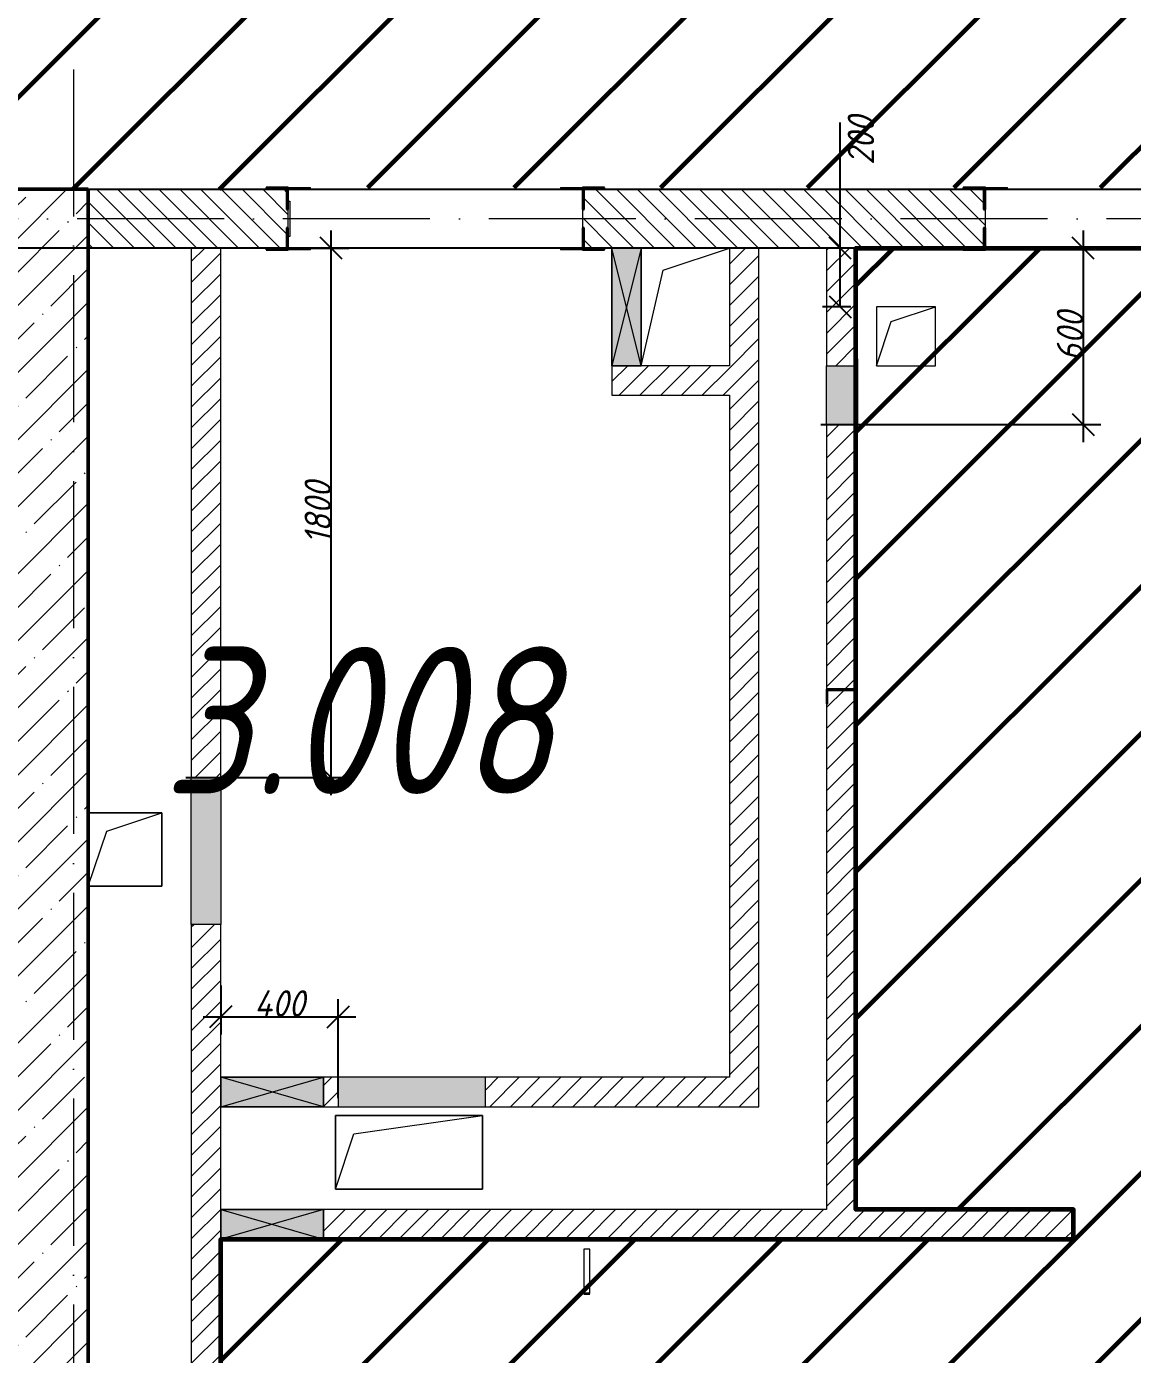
# Model space of a CAD drawing. Header units: millimetres. Extents: x -606178 to 312196, y -19338 to 632709.
# Drawn here: x -127625 to -123865, y 511013 to 515529 of the extents above; entities that cross this region are included whole.
import ezdxf

# ---------------------------------------------------------------- set-up
doc = ezdxf.new("R2010")
doc.units = ezdxf.units.MM
doc.linetypes.add('50_200_ШТРИХ_1Т_ш5_п1_п1_', pattern=[700, 500, -100, 0, -100])
for name, color, linetype, lineweight in [('6.4.1) Окр пт с инж. ПТ2.16', 3, 'Continuous', 60), ('A-____-____-DIMS', 7, 'Continuous', 9), ('A-DETL-GENF-OTLN', 7, 'Continuous', 9), ('A-DOOR-OPNG-MCUT', 7, 'Continuous', 35), ('A-FLOR-____-OTLN', 7, 'Continuous', 9), ('A-GENM-____-MCUT', 7, 'Continuous', 25), ('A-GENM-____-OTLN', 7, 'Continuous', 9), ('A-GENM-____-OTLN-1', 7, 'Continuous', 25), ('A-GLAZ-____-OTLN', 7, 'Continuous', 9), ('A-WALL-____-MCUT', 7, 'Continuous', 13), ('A-WALL-____-MCUT-2', 7, 'Continuous', 50), ('A-WALL-____-PATT-1', 7, 'Continuous', 9), ('A-WALL-FNSH-MCUT-1', 7, 'Continuous', 9), ('I-WALL-____-OTLN', 7, 'Continuous', 9), ('S-GRID-____-OTLN-1', 7, '50_200_ШТРИХ_1Т_ш5_п1_п1_', 9), ('Марки помещений', 7, 'Continuous', 9)]:
    doc.layers.add(name, color=color, linetype=linetype, lineweight=lineweight)
doc.layers.add('A-DOOR-____-OTLN-1', color=7, linetype='Continuous', lineweight=9, true_color=0xffffff)
doc.layers.add('A-GLAZ-____-OTLN-1', color=7, linetype='Continuous', lineweight=9, true_color=0xc0c0c0)
doc.styles.add('ISOCPEUR_I_2', font='isocpeui.ttf', dxfattribs={"width": 0.85, "height": 2.3})
doc.styles.add('ISOCPEUR_I_7', font='isocpeui.ttf', dxfattribs={"width": 0.9, "height": 90})
doc.dimstyles.new('ISO-1_8_0_9К_СРЕДНИЙ_Кладочные_1', dxfattribs={"dimscale": 304.8, "dimtxt": 89.638306, "dimasz": 0.246063, "dimexe": 0.19685, "dimexo": 0, "dimgap": 0, "dimtad": 1, "dimdec": 3, "dimrnd": 0.001, "dimdsep": 46, "dimtxsty": 'ISOCPEUR_I_7', "dimblk1": 'OBLIQUE', "dimblk2": 'OBLIQUE', "dimsah": 1, "dimcen": 0.09, "dimdle": 0.19685, "dimazin": 0, "dimtfac": 1, "dimtdec": 4, "dimtix": 1, "dimtmove": 0, "dimatfit": 3, "dimfxl": 1, "dimtvp": 1, "dimtolj": 1, "dimtzin": 0, "dimarcsym": 2})
doc.dimstyles.new('ISO-1_8_0_9К_СРЕДНИЙ_Кладочные_2', dxfattribs={"dimscale": 304.8, "dimtxt": 89.638306, "dimasz": 0.246063, "dimexe": 0.19685, "dimexo": 0, "dimgap": 0, "dimtad": 1, "dimdec": 3, "dimrnd": 0.001, "dimdsep": 46, "dimtxsty": 'ISOCPEUR_I_7', "dimblk1": 'OBLIQUE', "dimblk2": 'OBLIQUE', "dimsah": 1, "dimcen": 0.09, "dimdle": 0.19685, "dimazin": 0, "dimtfac": 1, "dimtdec": 4, "dimtix": 1, "dimtmove": 1, "dimatfit": 3, "dimfxl": 1, "dimtvp": 1, "dimtolj": 1, "dimtzin": 0, "dimarcsym": 2})
pattern_1 = [(45, (-140714.89, 451794.26), (-35.35534, 35.35534), [])]

# ---------------------------------------------------------------- blocks, each defined once
blk = doc.blocks.new('DOR_ДУ_распашная__1Ст_Прямоугольная_ШЕР - Вн_650х2100h_Кабинки С_у-18405741-АР1_План отверстий 3 этажа в осях 1-64_Ю-ЯЯ')
at = {"layer": 'A-DOOR-OPNG-MCUT'}
for p, q in [((-325, -10), (-325, 10)), ((325, 10), (325, -10))]:
    blk.add_line(p, q, dxfattribs=at)
blk = doc.blocks.new('154_Стойка_СКБ_Уголок - СМ-2180_200-28268025-АР1_План отверстий 3 этажа в осях 1-64_Ю-ЯЯ')
at = {"layer": 'A-GENM-____-MCUT'}
for p, q in [((125, 156), (125, 81)), ((200, 156), (125, 156)), ((131, 81), (131, 150)), ((131, 150), (200, 150)), ((200, 150), (200, 156)), ((125, 81), (131, 81)), ((131, 19), (125, 19)), ((125, 19), (125, -56)), ((131, -50), (131, 19)), ((125, -56), (200, -56)), ((200, -50), (131, -50)), ((200, -56), (200, -50))]:
    blk.add_line(p, q, dxfattribs=at)
blk = doc.blocks.new('Стойка_Влож_Уголок_Опорный - Уголок-28213941-АР1_План отверстий 3 этажа в осях 1-64_Ю-ЯЯ')
at = {"layer": 'A-GENM-____-OTLN'}
for p, q in [((-212, -6), (-212, 0)), ((0, 0), (0, -6)), ((-212, -75), (-212, -6)), ((-212, -6), (-206, -6)), ((-6, -6), (0, -6)), ((0, -6), (0, -75)), ((-212, -75), (-206, -75)), ((-6, -75), (0, -75))]:
    blk.add_line(p, q, dxfattribs=at)
blk = doc.blocks.new('Стойка_Влож_Полоса боковая - Полоса-28213942-АР1_План отверстий 3 этажа в осях 1-64_Ю-ЯЯ')
at = {"layer": 'A-GENM-____-OTLN'}
for p, q in [((-5, 60), (0, 60)), ((-5, -60), (-5, 60)), ((0, -60), (-5, -60))]:
    blk.add_line(p, q, dxfattribs=at)
blk = doc.blocks.new('154_Фахверк_СКБ_Швеллер - Тип_100_3960-28336563-АР1_План отверстий 3 этажа в осях 1-64_Ю-ЯЯ')
at = {"layer": 'A-GENM-____-MCUT'}
for p, q in [((125, 50), (175, 50)), ((125, -50), (125, 50)), ((128, 47), (128, -47)), ((175, 47), (128, 47)), ((175, 50), (175, 47)), ((175, -50), (125, -50)), ((128, -47), (175, -47)), ((175, -47), (175, -50))]:
    blk.add_line(p, q, dxfattribs=at)
blk = doc.blocks.new('154_Фахверк_СКБ_Швеллер - Тип_100_3960-28737914-АР1_План отверстий 3 этажа в осях 1-64_Ю-ЯЯ')
at = {"layer": 'A-GENM-____-MCUT'}
for p, q in [((175, 50), (125, 50)), ((125, 50), (125, -50)), ((128, 47), (175, 47)), ((128, -47), (128, 47)), ((175, 47), (175, 50)), ((125, -50), (175, -50)), ((175, -47), (128, -47)), ((175, -50), (175, -47))]:
    blk.add_line(p, q, dxfattribs=at)
blk = doc.blocks.new('AR_Отверстие Ниша - Лючок-32402626-АР1_План отверстий 3 этажа в осях 1-64_Ю-ЯЯ')
at = {"layer": 'A-GLAZ-____-OTLN'}
blk.add_hatch(color=256, dxfattribs=at).paths.add_polyline_path([(100, 50), (-100, 50), (-100, -50), (100, -50), (100, 33.2)], flags=0)
for p, q in [((-100, 50), (100, 50)), ((-100, -50), (-100, 50)), ((100, 50), (100, -50)), ((100, -50), (-100, -50))]:
    blk.add_line(p, q, dxfattribs=at)
blk = doc.blocks.new('Л_Общий_Лючок - Лючок-29753268-АР1_План отверстий 3 этажа в осях 1-64_Ю-ЯЯ')
at = {"layer": 'A-GLAZ-____-OTLN-1'}
blk.add_hatch(color=256, dxfattribs=at).paths.add_polyline_path([(-24, -6), (224, -6), (224, 0), (-24, 0)], flags=0)
at = {"layer": 'A-GLAZ-____-OTLN'}
for p, q in [((-24, 0), (-24, -6)), ((224, 0), (224, -6)), ((-24, -6), (224, -6))]:
    blk.add_line(p, q, dxfattribs=at)
blk = doc.blocks.new('AR_Отверстие Ниша - Лючок-32402650-АР1_План отверстий 3 этажа в осях 1-64_Ю-ЯЯ')
at = {"layer": 'A-GLAZ-____-OTLN'}
blk.add_hatch(color=256, dxfattribs=at).paths.add_polyline_path([(-250, 50), (-250, -50), (250, -50), (250, 50)], flags=0)
for p, q in [((250, 50), (-250, 50)), ((-250, 50), (-250, -50)), ((250, -50), (250, 50)), ((-250, -50), (250, -50))]:
    blk.add_line(p, q, dxfattribs=at)
blk = doc.blocks.new('AR_Отверстие Ниша - Лючок-32402598-АР1_План отверстий 3 этажа в осях 1-64_Ю-ЯЯ')
at = {"layer": 'A-GLAZ-____-OTLN'}
blk.add_hatch(color=256, dxfattribs=at).paths.add_polyline_path([(250, 50), (-250, 50), (-250, -50), (250, -50)], flags=0)
for p, q in [((-250, 50), (250, 50)), ((-250, -50), (-250, 50)), ((250, 50), (250, -50)), ((250, -50), (-250, -50))]:
    blk.add_line(p, q, dxfattribs=at)
blk = doc.blocks.new('AR_Отверстие прямоугольное _в плите_ - AR_Отверстие прямоугольное _в плите_-30458064-АР1_План отверстий 3 этажа в осях 1-64_Ю-ЯЯ')
at = {"layer": 'A-GENM-____-OTLN'}
for p, q in [((125, 125), (-125, 125)), ((-62.5, 62.5), (125, 125)), ((125, -125), (125, 125)), ((-125, -125), (-62.5, 62.5)), ((-125, -125), (125, -125))]:
    blk.add_line(p, q, dxfattribs=at)
blk = doc.blocks.new('AR_Отверстие прямоугольное _в плите_ - AR_Отверстие прямоугольное _в плите_-30459257-АР1_План отверстий 3 этажа в осях 1-64_Ю-ЯЯ')
at = {"layer": 'A-GENM-____-OTLN'}
for p, q in [((250, 125), (-250, 125)), ((-250, 125), (-250, -125)), ((-187.5, 62.5), (250, 125)), ((250, -125), (250, 125)), ((-250, -125), (-187.5, 62.5)), ((-250, -125), (250, -125))]:
    blk.add_line(p, q, dxfattribs=at)
blk = doc.blocks.new('AR_Отверстие прямоугольное _в плите_ - AR_Отверстие прямоугольное _в плите_-30459207-АР1_План отверстий 3 этажа в осях 1-64_Ю-ЯЯ')
at = {"layer": 'A-GENM-____-OTLN'}
for p, q in [((100, 100), (-100, 100)), ((-100, 100), (-100, -100)), ((-50, 50), (100, 100)), ((100, -100), (100, 100)), ((-100, -100), (-50, 50)), ((-100, -100), (100, -100))]:
    blk.add_line(p, q, dxfattribs=at)
blk = doc.blocks.new('AR_Отверстие прямоугольное _в плите_ - AR_Отверстие прямоугольное _в плите_-30552629-АР1_План отверстий 3 этажа в осях 1-64_Ю-ЯЯ')
at = {"layer": 'A-GENM-____-OTLN'}
for p, q in [((-75, 125), (150, 200)), ((-150, -200), (-75, 125))]:
    blk.add_line(p, q, dxfattribs=at)
blk = doc.blocks.new('AR_Отверстие прямоугольное _в стене__БезПР - AR_Отверстие прямоугольное _в стене__БезПР-36788626-АР1_План отверстий 3 этажа в осях 1-64_Ю-ЯЯ')
at = {"layer": 'A-GLAZ-____-OTLN'}
blk.add_hatch(color=256, dxfattribs=at).paths.add_polyline_path([(200, -50), (200, 50), (-200, 50), (-200, -50)], flags=0)
at = {"layer": 'A-DETL-GENF-OTLN'}
for p, q in [((-200, -50), (-200, 50)), ((-200, 50), (200, 50)), ((200, 50), (-200, -50)), ((-200, 50), (200, -50)), ((200, 50), (-200, 50)), ((-200, 50), (-200, -50)), ((200, 50), (200, -50)), ((200, -50), (200, 50)), ((200, -50), (-200, -50)), ((-200, -50), (200, -50))]:
    blk.add_line(p, q, dxfattribs=at)
at = {"layer": 'A-GLAZ-____-OTLN'}
blk.add_line((200, 50), (-200, 50), dxfattribs=at)
blk = doc.blocks.new('AR_Отверстие прямоугольное _в стене__БезПР - AR_Отверстие прямоугольное _в стене__БезПР-36427791-АР1_План отверстий 3 этажа в осях 1-64_Ю-ЯЯ')
at = {"layer": 'A-GLAZ-____-OTLN'}
blk.add_hatch(color=256, dxfattribs=at).paths.add_polyline_path([(175, -50), (175, 50), (-175, 50), (-175, -50)], flags=0)
at = {"layer": 'A-DETL-GENF-OTLN'}
for p, q in [((-175, -50), (-175, 50)), ((-175, 50), (175, 50)), ((175, 50), (-175, -50)), ((-175, 50), (175, -50)), ((175, 50), (-175, 50)), ((-175, 50), (-175, -50)), ((175, 50), (175, -50)), ((175, -50), (175, 50)), ((175, -50), (-175, -50)), ((-175, -50), (175, -50))]:
    blk.add_line(p, q, dxfattribs=at)
at = {"layer": 'A-GLAZ-____-OTLN'}
blk.add_line((175, 50), (-175, 50), dxfattribs=at)
blk = doc.blocks.new('_Oblique')
at = {"color": 0, "linetype": 'ByBlock', "lineweight": -2}
blk.add_line((-0.5, -0.5), (0.5, 0.5), dxfattribs=at)
blk = doc.blocks.new('*D5358')
at = {"layer": 'A-____-____-DIMS', "color": 0, "lineweight": -2, "transparency": 16777216}
for p, q in [((-126964.9, 512267.4), (-126964.9, 512101.4)), ((-126564.9, 511884.6), (-126564.9, 512221.4)), ((-127024.9, 512161.4), (-126504.9, 512161.4))]:
    blk.add_line(p, q, dxfattribs=at)
at = {"layer": 'Defpoints', "color": 0, "transparency": 16777216}
for p in [(-126964.9, 512267.4), (-126564.9, 512161.4), (-126564.9, 511884.6)]:
    blk.add_point(p, dxfattribs=at)
at = {"layer": 'A-____-____-DIMS', "color": 0, "lineweight": -2, "transparency": 16777216, "xscale": 75, "yscale": 75, "zscale": 75, "rotation": 180}
blk.add_blockref('_Oblique', (-126964.9, 512161.4), dxfattribs=at)
at = {"layer": 'A-____-____-DIMS', "color": 0, "lineweight": -2, "transparency": 16777216, "xscale": 75, "yscale": 75, "zscale": 75}
blk.add_blockref('_Oblique', (-126564.9, 512161.4), dxfattribs=at)
at = {"layer": 'A-____-____-DIMS', "color": 0, "transparency": 16777216, "insert": (-126764.9, 512206.4), "char_height": 90, "width": 426.127, "attachment_point": 5, "style": 'ISOCPEUR_I_7'}
blk.add_mtext('\\A1;400', dxfattribs=at)
blk = doc.blocks.new('*D5359')
at = {"layer": 'A-____-____-DIMS', "color": 0, "lineweight": -2, "transparency": 16777216}
for p, q in [((-126589.6, 512915.3), (-126589.6, 514835.3)), ((-126695.7, 514775.3), (-126529.6, 514775.3)), ((-127083.9, 512975.3), (-126529.6, 512975.3))]:
    blk.add_line(p, q, dxfattribs=at)
at = {"layer": 'Defpoints', "color": 0, "transparency": 16777216}
for p in [(-126695.7, 514775.3), (-126589.6, 514775.3), (-127083.9, 512975.3)]:
    blk.add_point(p, dxfattribs=at)
at = {"layer": 'A-____-____-DIMS', "color": 0, "lineweight": -2, "transparency": 16777216, "xscale": 75, "yscale": 75, "zscale": 75}
for p, rotation in [((-126589.6, 514775.3), 90), ((-126589.6, 512975.3), 270)]:
    blk.add_blockref('_Oblique', p, dxfattribs=dict(at, rotation=rotation))
at = {"layer": 'A-____-____-DIMS', "color": 0, "transparency": 16777216, "insert": (-126634.6, 513875.3), "char_height": 90, "width": 504.733, "attachment_point": 5, "rotation": 90, "style": 'ISOCPEUR_I_7'}
blk.add_mtext('\\A1;1800', dxfattribs=at)
blk = doc.blocks.new('*D5360')
at = {"layer": 'A-____-____-DIMS', "color": 0, "lineweight": -2, "transparency": 16777216}
for p, q in [((-124031.9, 514835.3), (-124031.9, 514115.3)), ((-123925.8, 514775.3), (-124091.9, 514775.3)), ((-124924.5, 514175.3), (-123971.9, 514175.3))]:
    blk.add_line(p, q, dxfattribs=at)
at = {"layer": 'Defpoints', "color": 0, "transparency": 16777216}
for p in [(-123925.8, 514775.3), (-124924.5, 514175.3), (-124031.9, 514175.3)]:
    blk.add_point(p, dxfattribs=at)
at = {"layer": 'A-____-____-DIMS', "color": 0, "lineweight": -2, "transparency": 16777216, "xscale": 75, "yscale": 75, "zscale": 75}
for p, rotation in [((-124031.9, 514775.3), 90), ((-124031.9, 514175.3), 270)]:
    blk.add_blockref('_Oblique', p, dxfattribs=dict(at, rotation=rotation))
at = {"layer": 'A-____-____-DIMS', "color": 0, "transparency": 16777216, "insert": (-124076.9, 514475.3), "char_height": 90, "width": 409.578, "attachment_point": 5, "rotation": 90, "style": 'ISOCPEUR_I_7'}
blk.add_mtext('\\A1;600', dxfattribs=at)
blk = doc.blocks.new('*D5372')
at = {"layer": 'A-____-____-DIMS', "color": 0, "lineweight": -2, "transparency": 16777216}
for p, q in [((-124858.9, 514775.3), (-124858.9, 515202.8)), ((-124858.9, 514575.3), (-124858.9, 514835.3)), ((-124804.9, 514775.3), (-124918.9, 514775.3)), ((-124821.8, 514575.3), (-124918.9, 514575.3))]:
    blk.add_line(p, q, dxfattribs=at)
at = {"layer": 'Defpoints', "color": 0, "transparency": 16777216}
for p in [(-124804.9, 514775.3), (-124858.9, 514575.3), (-124821.8, 514575.3)]:
    blk.add_point(p, dxfattribs=at)
at = {"layer": 'A-____-____-DIMS', "color": 0, "lineweight": -2, "transparency": 16777216, "xscale": 75, "yscale": 75, "zscale": 75}
for p, rotation in [((-124858.9, 514775.3), 90), ((-124858.9, 514575.3), 270)]:
    blk.add_blockref('_Oblique', p, dxfattribs=dict(at, rotation=rotation))
at = {"layer": 'A-____-____-DIMS', "color": 0, "transparency": 16777216, "insert": (-124832.9, 515058), "char_height": 90, "width": 409.578, "attachment_point": 1, "rotation": 90, "line_spacing_factor": 1.149209, "style": 'ISOCPEUR_I_7'}
blk.add_mtext('\\A1;200', dxfattribs=at)

msp = doc.modelspace()

# ---------------------------------------------------------------- hatches: boundary and pattern name
at = {"layer": '6.4.1) Окр пт с инж. ПТ2.16'}
h = msp.add_hatch(dxfattribs=at)
h.set_pattern_fill('ANSI31', color=256, scale=111)
h.paths.add_polyline_path([(-133314.891, 528425.3011), (-133389.891, 528425.3011), (-133389.891, 528419.3011), (-133464.891, 528419.3011), (-133464.891, 528425.3011), (-133814.891, 528425.3011), (-134714.891, 528425.3011), (-135164.891, 528425.3011), (-135164.891, 523200.3011), (-135158.891, 523200.3011), (-135158.891, 523125.3011), (-135160.3704, 522225.3011), (-135158.891, 522225.3011), (-135158.891, 522150.3011), (-135164.891, 519475.3011), (-135164.891, 518975.3011), (-135164.891, 518650.3011), (-135158.891, 518650.3011), (-135158.891, 518575.3011), (-135164.891, 518475.3011), (-135164.891, 517525.3011), (-135164.891, 516875.3011), (-135158.891, 516875.3011), (-135158.891, 516800.3011), (-135164.891, 513825.3011), (-134914.891, 513825.3011), (-133314.891, 513825.3011), (-133114.891, 513825.3011), (-133114.891, 514975.3011), (-132864.891, 514975.3011), (-131764.891, 514975.3011), (-131364.891, 514975.3011), (-130264.891, 514975.3011), (-126809.891, 514975.3011), (-126809.891, 514981.3011), (-126734.891, 514981.3011), (-126728.891, 514981.3011), (-126659.891, 514981.3011), (-125809.891, 514981.2167), (-125809.891, 514981.3011), (-125740.891, 514981.3011), (-125734.891, 514981.3011), (-125659.891, 514981.3011), (-124439.891, 514981.1779), (-124439.891, 514981.3011), (-124364.891, 514981.3011), (-124358.891, 514981.3011), (-124289.891, 514981.3011), (-123214.891, 514981.19), (-123214.891, 514981.3011), (-123139.891, 514981.3011), (-121789.891, 514981.1587), (-121789.891, 514981.3011), (-121714.891, 514981.3011), (-121708.891, 514981.3011), (-121639.891, 514981.3011), (-119514.891, 514981.0709), (-119514.891, 515425.3011), (-119260.891, 515425.3011), (-119214.891, 515425.3011), (-118514.891, 515425.3011), (-118468.891, 515425.3011), (-118289.891, 515425.3011), (-117839.891, 515425.3011), (-117214.891, 515425.3011), (-117014.8899, 515425.3028), (-117014.8899, 515225.3027), (-117014.891, 515225.3027), (-117014.891, 514975.3011), (-115839.891, 514975.3011), (-115839.891, 514981.3011), (-115764.891, 514981.3011), (-115758.891, 514981.3011), (-115689.891, 514981.3011), (-115064.891, 514981.2253), (-115064.891, 514981.3011), (-114989.891, 514981.3011), (-114889.891, 514981.2888), (-114889.891, 514981.3011), (-114814.891, 514981.3011), (-114114.891, 514981.2146), (-114114.891, 514981.3011), (-114014.891, 514981.3011), (-114014.891, 514975.3011), (-113489.891, 514975.3011), (-113489.891, 514981.3011), (-113414.891, 514981.3011), (-112714.891, 514981.2121), (-112714.891, 514981.3011), (-112639.891, 514981.3011), (-112539.891, 514981.2882), (-112539.891, 514981.3011), (-112464.891, 514981.3011), (-111839.891, 514981.22), (-111839.891, 514981.3011), (-111770.891, 514981.3011), (-111764.891, 514981.3011), (-111689.891, 514981.3011), (-110189.891, 514981.103), (-110189.891, 514981.3011), (-110114.891, 514981.3011), (-108489.891, 514981.0788), (-108489.891, 514981.3011), (-108420.891, 514981.3011), (-108414.891, 514981.3011), (-108339.891, 514981.3011), (-104189.891, 514980.7093), (-104189.891, 514981.3011), (-104114.891, 514981.3011), (-102489.891, 514981.0435), (-102489.891, 514981.3011), (-102420.891, 514981.3011), (-102414.891, 514981.3011), (-102339.891, 514981.3011), (-95514.891, 514980.166), (-95514.891, 519325.3011), (-95814.891, 519325.3011), (-95814.891, 519225.3011), (-96014.891, 519225.3011), (-96014.891, 519325.3011), (-96364.891, 519325.3011), (-98164.891, 519325.3011), (-98164.891, 518975.3011), (-98764.891, 518975.3011), (-98764.891, 519225.3011), (-98964.891, 519225.3011), (-98964.891, 519325.3011), (-99489.891, 519325.3011), (-99489.891, 519319.3011), (-99564.891, 519319.3011), (-99564.891, 519325.3011), (-101364.891, 519325.3011), (-101364.891, 519319.3011), (-101464.891, 519319.3011), (-101464.891, 518975.3011), (-102064.891, 518975.3011), (-102064.891, 519225.3011), (-102264.891, 519225.3011), (-102264.891, 519325.3011), (-102689.891, 519325.3011), (-102689.891, 519319.3011), (-102764.891, 519319.3011), (-104564.891, 519325.3011), (-104564.891, 519319.3011), (-104639.891, 519319.3011), (-104714.891, 519325.3011), (-104714.891, 518975.3011), (-105314.891, 518975.3011), (-105314.891, 519225.3011), (-105514.891, 519225.3011), (-105514.891, 519325.3011), (-105889.891, 519325.3011), (-105889.891, 519319.3011), (-105964.891, 519319.3011), (-107764.891, 519325.3011), (-107764.891, 519319.3011), (-107839.891, 519319.3011), (-108314.891, 519325.3011), (-108314.891, 518975.3011), (-108914.891, 518975.3011), (-108914.891, 519325.3011), (-109089.891, 519325.3011), (-109089.891, 519319.3011), (-109164.891, 519319.3011), (-110964.891, 519325.3011), (-110964.891, 519319.3011), (-111039.891, 519319.3011), (-111264.891, 519322.4776), (-111264.891, 519225.3011), (-111464.891, 519225.3011), (-111464.891, 518975.3011), (-112064.891, 518975.3011), (-112064.891, 519225.3011), (-112267.3781, 519225.3011), (-112242.3781, 519300.3011), (-112064.891, 519325.6564), (-112064.891, 519575.3011), (-112289.891, 519575.3011), (-112358.891, 519575.3011), (-112358.891, 519506.3011), (-112364.891, 519394.3011), (-112364.891, 519506.3011), (-112364.891, 519575.3011), (-114164.891, 519575.3011), (-114164.891, 519506.3011), (-114164.891, 519394.3011), (-114164.891, 519319.3011), (-114239.891, 519319.3011), (-117014.891, 519325.3011), (-117014.891, 518975.3011), (-117614.891, 518975.3011), (-117614.891, 519275.3011), (-117714.891, 519275.3011), (-117714.891, 519475.3011), (-122414.891, 519475.3011), (-122414.891, 519275.3011), (-122514.891, 519275.3011), (-122514.891, 518975.3011), (-123014.891, 518975.3011), (-123014.891, 519275.3011), (-123114.891, 519275.3011), (-123114.891, 519475.3011), (-127114.891, 519475.3011), (-127114.891, 519275.3011), (-127214.891, 519275.3011), (-127214.891, 518975.3011), (-127714.891, 518975.3011), (-127714.891, 519275.3011), (-127814.891, 519275.3011), (-127814.891, 519475.3011), (-130714.891, 519475.3011), (-130714.891, 519275.3011), (-130814.891, 519275.3011), (-130814.891, 518975.3011), (-131314.891, 518975.3011), (-131314.891, 519275.3011), (-131414.891, 519275.3011), (-131414.891, 519475.3011), (-132514.891, 519475.3011), (-132514.891, 519275.3011), (-133314.891, 519275.3011), (-133314.891, 520075.3011), (-133114.891, 520075.3011), (-133114.891, 525825.3011), (-133314.891, 525825.3011), (-133314.891, 526425.3011), (-133314.891, 526625.3011)])
h = msp.add_hatch(dxfattribs=at)
h.set_pattern_fill('ANSI31', color=256, scale=111)
h.paths.add_polyline_path([(-126964.891, 507225.3011), (-126964.891, 511405.3011), (-124064.891, 511405.3011), (-124064.891, 511505.3011), (-124804.891, 511505.3011), (-124804.891, 514775.3011), (-123014.891, 514775.3011), (-123014.891, 514475.3011), (-122864.891, 514475.3011), (-122864.891, 507475.3011), (-123014.891, 507475.3011), (-123014.891, 507225.3011)])
at = {"layer": 'A-WALL-____-PATT-1'}
h = msp.add_hatch(dxfattribs=at)
h.set_pattern_fill('FP_12', color=256, style=0, pattern_type=2)
h.set_pattern_definition([(45, (-140714.89, 451794.26), (-114.04925, 114.04925), []), (45, (-140600.84, 451794.26), (-114.04925, 114.04925), [201.612, -40.322, 3.353, -36.97])])
h.paths.add_polyline_path([(-127664.891, 507475.3011), (-127414.891, 507475.3011), (-127414.891, 514975.3011), (-127664.891, 514975.3011), (-127664.891, 509017.7119)], flags=0)
h = msp.add_hatch(dxfattribs=at)
h.set_pattern_fill('FP_9', color=256, style=0, pattern_type=2)
h.set_pattern_definition([(135, (-140714.89, 451794.26), (-35.35534, -35.35534), [])])
h.paths.add_polyline_path([(-123014.891, 514775.3011), (-123014.891, 514975.3011), (-123208.891, 514975.3011), (-123208.891, 514906.3011), (-123214.891, 514906.3011), (-123214.891, 514844.3011), (-123208.891, 514844.3011), (-123208.891, 514775.3011), (-123054.274, 514775.3011)], flags=0)
h.paths.add_polyline_path([(-126809.891, 514775.3011), (-126740.891, 514775.3011), (-126740.891, 514844.3011), (-126734.891, 514844.3011), (-126734.891, 514906.3011), (-126740.891, 514906.3011), (-126740.891, 514975.3011), (-127414.891, 514975.3011), (-127414.891, 514775.3011)], flags=0)
h.paths.add_polyline_path([(-125728.891, 514775.3011), (-124370.891, 514775.3011), (-124370.891, 514844.3011), (-124364.891, 514844.3011), (-124364.891, 514906.3011), (-124370.891, 514906.3011), (-124370.891, 514975.3011), (-125728.891, 514975.3011), (-125728.891, 514906.3011), (-125734.891, 514906.3011), (-125734.891, 514844.3011), (-125728.891, 514844.3011)], flags=0)
h = msp.add_hatch(dxfattribs=at)
h.set_pattern_fill('FP_8', color=256, style=0, pattern_type=2)
h.set_pattern_definition(pattern_1)
h.paths.add_polyline_path([(-127064.891, 507225.3011), (-126964.891, 507225.3011), (-126964.891, 507835.3011), (-127064.891, 507835.3011)], flags=0)
h.paths.add_polyline_path([(-126964.891, 508235.3011), (-126964.891, 509255.3011), (-126967.891, 509255.3011), (-126967.891, 509302.3011), (-127061.891, 509302.3011), (-127061.891, 509255.3011), (-127064.891, 509255.3011), (-127064.891, 508235.3011), (-127040.7283, 508235.3011)], flags=0)
h.paths.add_polyline_path([(-126967.891, 509305.3011), (-126964.891, 509305.3011), (-126964.891, 509795.3011), (-127064.891, 509795.3011), (-127064.891, 509305.3011), (-127015.1302, 509305.3011)], flags=0)
h.paths.add_polyline_path([(-126964.891, 510095.3011), (-126964.891, 512475.3011), (-127064.891, 512475.3011), (-127064.891, 510095.3011), (-126996.2307, 510095.3011)], flags=0)
h.paths.add_polyline_path([(-127064.891, 512975.3011), (-126964.891, 512975.3011), (-126964.891, 514775.3011), (-127064.891, 514775.3011)], flags=0)
h = msp.add_hatch(dxfattribs=at)
h.set_pattern_fill('FP_8', color=256, style=0, pattern_type=2)
h.set_pattern_definition(pattern_1)
h.paths.add_polyline_path([(-125234.891, 511955.3011), (-125134.891, 511955.3011), (-125134.891, 514775.3011), (-125234.891, 514775.3011), (-125234.891, 512246.6822)], flags=0)
h = msp.add_hatch(dxfattribs=at)
h.set_pattern_fill('FP_8', color=256, style=0, pattern_type=2)
h.set_pattern_definition(pattern_1)
h.paths.add_polyline_path([(-124821.7383, 511505.3011), (-124804.891, 511505.3011), (-124804.891, 513225.3011), (-124807.891, 513225.3011), (-124807.891, 513272.3011), (-124901.891, 513272.3011), (-124901.891, 513225.3011), (-124904.891, 513225.3011), (-124904.891, 511505.3011)], flags=0)
h.paths.add_polyline_path([(-124821.7383, 513275.3011), (-124804.891, 513275.3011), (-124804.891, 514175.3011), (-124904.891, 514175.3011), (-124904.891, 513275.3011), (-124901.891, 513275.3011)], flags=0)
h.paths.add_polyline_path([(-124804.891, 514375.3011), (-124804.891, 514775.3011), (-124904.891, 514775.3011), (-124904.891, 514375.3011), (-124821.7383, 514375.3011)], flags=0)
h = msp.add_hatch(dxfattribs=at)
h.set_pattern_fill('FP_8', color=256, style=0, pattern_type=2)
h.set_pattern_definition(pattern_1)
h.paths.add_polyline_path([(-125534.891, 514275.3011), (-125534.891, 514375.3011), (-125634.891, 514375.3011), (-125634.891, 514275.3011)], flags=0)
h = msp.add_hatch(dxfattribs=at)
h.set_pattern_fill('FP_8', color=256, style=0, pattern_type=2)
h.set_pattern_definition(pattern_1)
h.paths.add_polyline_path([(-125234.891, 514275.3011), (-125234.891, 514375.3011), (-125534.891, 514375.3011), (-125534.891, 514275.3011)], flags=0)
h = msp.add_hatch(dxfattribs=at)
h.set_pattern_fill('FP_8', color=256, style=0, pattern_type=2)
h.set_pattern_definition(pattern_1)
h.paths.add_polyline_path([(-126589.2026, 511855.3011), (-126564.891, 511855.3011), (-126564.891, 511955.3011), (-126614.891, 511955.3011), (-126614.891, 511855.3011)], flags=0)
h.paths.add_polyline_path([(-126064.891, 511855.3011), (-125134.891, 511855.3011), (-125134.891, 511955.3011), (-126064.891, 511955.3011), (-126064.891, 511907.3243)], flags=0)
h = msp.add_hatch(dxfattribs=at)
h.set_pattern_fill('FP_8', color=256, style=0, pattern_type=2)
h.set_pattern_definition(pattern_1)
h.paths.add_polyline_path([(-126589.2026, 511405.3011), (-124114.891, 511405.3011), (-124114.891, 511408.3011), (-124067.891, 511408.3011), (-124067.891, 511502.3011), (-124114.891, 511502.3011), (-124114.891, 511505.3011), (-126614.891, 511505.3011), (-126614.891, 511405.3011)], flags=0)

# ---------------------------------------------------------------- linework, layer by layer
msp.add_lwpolyline([(-130264.891, 514975.3011), (-66264.891, 514975.3011), (-66264.891, 514775.3011), (-130264.891, 514775.3011)], close=True)
at = {"layer": '6.4.1) Окр пт с инж. ПТ2.16'}
msp.add_lwpolyline([(-126964.891, 507225.3011), (-126964.891, 511405.3011), (-124064.891, 511405.3011), (-124064.891, 511505.3011), (-124804.891, 511505.3011), (-124804.891, 514775.3011), (-123014.891, 514775.3011), (-123014.891, 514475.3011), (-122864.891, 514475.3011), (-122864.891, 507475.3011), (-123014.891, 507475.3011), (-123014.891, 507225.3011), (-126964.891, 507225.3011)], dxfattribs=at)
at = {"layer": 'A-FLOR-____-OTLN'}
for p, q in [((-127414.891, 512855.3011), (-127164.891, 512855.3011)), ((-127164.891, 512855.3011), (-127164.891, 512605.3011)), ((-127164.891, 512605.3011), (-127414.891, 512605.3011)), ((-126574.891, 511825.3011), (-126074.891, 511825.3011)), ((-126574.891, 511575.3011), (-126574.891, 511825.3011)), ((-126074.891, 511825.3011), (-126074.891, 511575.3011)), ((-126074.891, 511575.3011), (-126574.891, 511575.3011))]:
    msp.add_line(p, q, dxfattribs=at)
at = {"layer": 'A-WALL-____-MCUT'}
for p, q in [((-126809.891, 514975.3011), (-127414.891, 514975.3011)), ((-124439.891, 514975.3011), (-125659.891, 514975.3011)), ((-126734.891, 514844.3011), (-126734.891, 514906.3011)), ((-125734.891, 514906.3011), (-125734.891, 514844.3011)), ((-124364.891, 514844.3011), (-124364.891, 514906.3011)), ((-127414.891, 514775.3011), (-126809.891, 514775.3011)), ((-125659.891, 514775.3011), (-125634.891, 514775.3011)), ((-125534.891, 514775.3011), (-124439.891, 514775.3011))]:
    msp.add_line(p, q, dxfattribs=at)
at = {"layer": 'A-WALL-____-MCUT-2'}
for p, q in [((-127414.891, 514975.3011), (-127864.891, 514975.3011)), ((-127414.891, 507475.3011), (-127414.891, 514975.3011))]:
    msp.add_line(p, q, dxfattribs=at)
at = {"layer": 'A-WALL-FNSH-MCUT-1'}
for p, q in [((-127064.891, 514775.3011), (-127064.891, 512975.3011)), ((-126964.891, 512975.3011), (-126964.891, 514775.3011)), ((-125234.891, 514775.3011), (-125234.891, 514375.3011)), ((-125134.891, 511855.3011), (-125134.891, 514775.3011)), ((-124904.891, 514775.3011), (-124904.891, 514375.3011)), ((-124804.891, 514375.3011), (-124804.891, 514775.3011)), ((-125634.891, 514375.3011), (-125634.891, 514275.3011)), ((-125234.891, 514375.3011), (-125534.891, 514375.3011)), ((-125634.891, 514275.3011), (-125234.891, 514275.3011)), ((-125234.891, 514275.3011), (-125234.891, 511955.3011)), ((-124904.891, 514175.3011), (-124904.891, 513275.3011)), ((-124804.891, 513275.3011), (-124804.891, 514175.3011)), ((-124904.891, 513225.3011), (-124904.891, 511505.3011)), ((-124804.891, 511505.3011), (-124804.891, 513225.3011)), ((-127064.891, 512475.3011), (-127064.891, 510095.3011)), ((-126964.891, 511955.3011), (-126964.891, 512475.3011)), ((-126564.891, 511955.3011), (-126614.891, 511955.3011)), ((-125234.891, 511955.3011), (-126064.891, 511955.3011)), ((-126964.891, 511505.3011), (-126964.891, 511855.3011)), ((-126614.891, 511855.3011), (-126564.891, 511855.3011)), ((-126064.891, 511855.3011), (-125134.891, 511855.3011)), ((-124904.891, 511505.3011), (-126614.891, 511505.3011)), ((-124114.891, 511505.3011), (-124804.891, 511505.3011)), ((-126964.891, 510095.3011), (-126964.891, 511405.3011)), ((-126614.891, 511405.3011), (-124114.891, 511405.3011)), ((-125709.891, 511370.3011), (-125729.891, 511370.3011)), ((-125729.891, 511370.3011), (-125729.891, 511220.3011)), ((-125709.891, 511220.3011), (-125709.891, 511370.3011))]:
    msp.add_line(p, q, dxfattribs=at)
at = {"layer": 'I-WALL-____-OTLN'}
for p, q in [((-126734.891, 514975.3011), (-125734.891, 514975.3011)), ((-124364.891, 514975.3011), (-123214.891, 514975.3011)), ((-125734.891, 514775.3011), (-126734.891, 514775.3011)), ((-123214.891, 514775.3011), (-124364.891, 514775.3011))]:
    msp.add_line(p, q, dxfattribs=at)
at = {"layer": 'S-GRID-____-OTLN-1'}
for p, q in [((-127464.891, 542687.1106), (-127464.891, 504685.847)), ((-36640.4843, 514875.3011), (-145383.6612, 514875.3011))]:
    msp.add_line(p, q, dxfattribs=at)

# ---------------------------------------------------------------- block references
at = {"layer": 'A-DOOR-____-OTLN-1', "rotation": 90.00000000000007}
msp.add_blockref('DOR_ДУ_распашная__1Ст_Прямоугольная_ШЕР - Вн_650х2100h_Кабинки С_у-18405741-АР1_План отверстий 3 этажа в осях 1-64_Ю-ЯЯ', (-125719.891, 510895.3011), dxfattribs=at)
at = {"layer": 'A-GENM-____-OTLN'}
for name, p, rotation in [('Стойка_Влож_Уголок_Опорный - Уголок-28213941-АР1_План отверстий 3 этажа в осях 1-64_Ю-ЯЯ', (-126734.891, 514981.3011), 89.99999999999955), ('Стойка_Влож_Уголок_Опорный - Уголок-28213941-АР1_План отверстий 3 этажа в осях 1-64_Ю-ЯЯ', (-125734.891, 514769.3011), 269.9999999999995), ('Стойка_Влож_Уголок_Опорный - Уголок-28213941-АР1_План отверстий 3 этажа в осях 1-64_Ю-ЯЯ', (-124364.891, 514981.3011), 89.99999999999955), ('Стойка_Влож_Полоса боковая - Полоса-28213942-АР1_План отверстий 3 этажа в осях 1-64_Ю-ЯЯ', (-126734.891, 514875.3011), 180)]:
    msp.add_blockref(name, p, dxfattribs=dict(at, rotation=rotation))
for name, p in [('AR_Отверстие прямоугольное _в плите_ - AR_Отверстие прямоугольное _в плите_-30552629-АР1_План отверстий 3 этажа в осях 1-64_Ю-ЯЯ', (-125384.891, 514575.3011)), ('AR_Отверстие прямоугольное _в плите_ - AR_Отверстие прямоугольное _в плите_-30459207-АР1_План отверстий 3 этажа в осях 1-64_Ю-ЯЯ', (-124634.891, 514475.3011)), ('AR_Отверстие прямоугольное _в плите_ - AR_Отверстие прямоугольное _в плите_-30458064-АР1_План отверстий 3 этажа в осях 1-64_Ю-ЯЯ', (-127289.891, 512730.3011)), ('AR_Отверстие прямоугольное _в плите_ - AR_Отверстие прямоугольное _в плите_-30459257-АР1_План отверстий 3 этажа в осях 1-64_Ю-ЯЯ', (-126324.891, 511700.3011))]:
    msp.add_blockref(name, p, dxfattribs=at)
at = {"layer": 'A-GENM-____-OTLN-1'}
for name, p, rotation in [('154_Стойка_СКБ_Уголок - СМ-2180_200-28268025-АР1_План отверстий 3 этажа в осях 1-64_Ю-ЯЯ', (-126609.891, 514925.3011), 180), ('154_Стойка_СКБ_Уголок - СМ-2180_200-28268025-АР1_План отверстий 3 этажа в осях 1-64_Ю-ЯЯ', (-124239.891, 514925.3011), 180), ('154_Фахверк_СКБ_Швеллер - Тип_100_3960-28737914-АР1_План отверстий 3 этажа в осях 1-64_Ю-ЯЯ', (-124854.891, 513400.3011), 270.0000000000001), ('154_Фахверк_СКБ_Швеллер - Тип_100_3960-28336563-АР1_План отверстий 3 этажа в осях 1-64_Ю-ЯЯ', (-123939.891, 511455.3011), 180)]:
    msp.add_blockref(name, p, dxfattribs=dict(at, rotation=rotation))
msp.add_blockref('154_Стойка_СКБ_Уголок - СМ-2180_200-28268025-АР1_План отверстий 3 этажа в осях 1-64_Ю-ЯЯ', (-125859.891, 514825.3011), dxfattribs=at)
at = {"layer": 'A-GLAZ-____-OTLN'}
for name, p, rotation in [('AR_Отверстие прямоугольное _в стене__БезПР - AR_Отверстие прямоугольное _в стене__БезПР-36788626-АР1_План отверстий 3 этажа в осях 1-64_Ю-ЯЯ', (-125584.891, 514575.3011), 270.0000000000001), ('AR_Отверстие Ниша - Лючок-32402626-АР1_План отверстий 3 этажа в осях 1-64_Ю-ЯЯ', (-124854.891, 514275.3011), 270.0000000000001), ('Л_Общий_Лючок - Лючок-29753268-АР1_План отверстий 3 этажа в осях 1-64_Ю-ЯЯ', (-124804.891, 514175.3011), 90.0000000000001), ('AR_Отверстие Ниша - Лючок-32402598-АР1_План отверстий 3 этажа в осях 1-64_Ю-ЯЯ', (-127014.891, 512725.3011), 270.0000000000001), ('AR_Отверстие прямоугольное _в стене__БезПР - AR_Отверстие прямоугольное _в стене__БезПР-36427791-АР1_План отверстий 3 этажа в осях 1-64_Ю-ЯЯ', (-126789.891, 511905.3011), 180), ('AR_Отверстие Ниша - Лючок-32402650-АР1_План отверстий 3 этажа в осях 1-64_Ю-ЯЯ', (-126314.891, 511905.3011), 180)]:
    msp.add_blockref(name, p, dxfattribs=dict(at, rotation=rotation))
msp.add_blockref('AR_Отверстие прямоугольное _в стене__БезПР - AR_Отверстие прямоугольное _в стене__БезПР-36427791-АР1_План отверстий 3 этажа в осях 1-64_Ю-ЯЯ', (-126789.891, 511455.3011), dxfattribs=at)

# ---------------------------------------------------------------- texts
at = {"layer": 'Марки помещений', "insert": (-127159.9177, 513419.1124), "char_height": 500, "width": 785.65375, "attachment_point": 1, "style": 'ISOCPEUR_I_2'}
msp.add_mtext('3.008', dxfattribs=at)

# ---------------------------------------------------------------- dimensions: what is measured, and where the dimension line sits
at = {"layer": 'A-____-____-DIMS'}
dim = msp.add_linear_dim(base=(-124858.9017, 514575.3011), p1=(-124804.891, 514775.3011), p2=(-124821.8412, 514575.3011), angle=90, dimstyle='ISO-1_8_0_9К_СРЕДНИЙ_Кладочные_1', override={"dimpost": '<>', "dimfxl": 200.716995}, dxfattribs=at)
dim.commit()
dim.dimension.update_dxf_attribs({"geometry": '*D5372', "text_midpoint": (-124772.8699, 515202.7755), "dimtype": 160, "text_rotation": 90})
for base, p1, p2, override, picture, middle in [((-126589.6231, 514775.3011), (-127083.8772, 512975.3011), (-126695.6891, 514775.3011), {"dimpost": '<>', "dimfxl": 1841.38263}, '*D5359', (-126634.6231, 513875.3011)), ((-124031.9006, 514175.3011), (-123925.8346, 514775.3011), (-124924.4614, 514175.3011), {"dimpost": '<>', "dimfxl": 1165.013128}, '*D5360', (-124076.9006, 514475.3011))]:
    dim = msp.add_linear_dim(base=base, p1=p1, p2=p2, angle=90, dimstyle='ISO-1_8_0_9К_СРЕДНИЙ_Кладочные_2', override=override, dxfattribs=at)
    dim.commit()
    dim.dimension.update_dxf_attribs({"geometry": picture, "text_midpoint": middle})
dim = msp.add_linear_dim(base=(-126564.891, 512161.3697), p1=(-126964.891, 512267.4357), p2=(-126564.891, 511884.5652), dimstyle='ISO-1_8_0_9К_СРЕДНИЙ_Кладочные_2', override={"dimpost": '<>', "dimfxl": 553.705538}, dxfattribs=at)
dim.commit()
dim.dimension.update_dxf_attribs({"geometry": '*D5358', "text_midpoint": (-126764.891, 512206.3697)})

doc.saveas('drawing.dxf')
